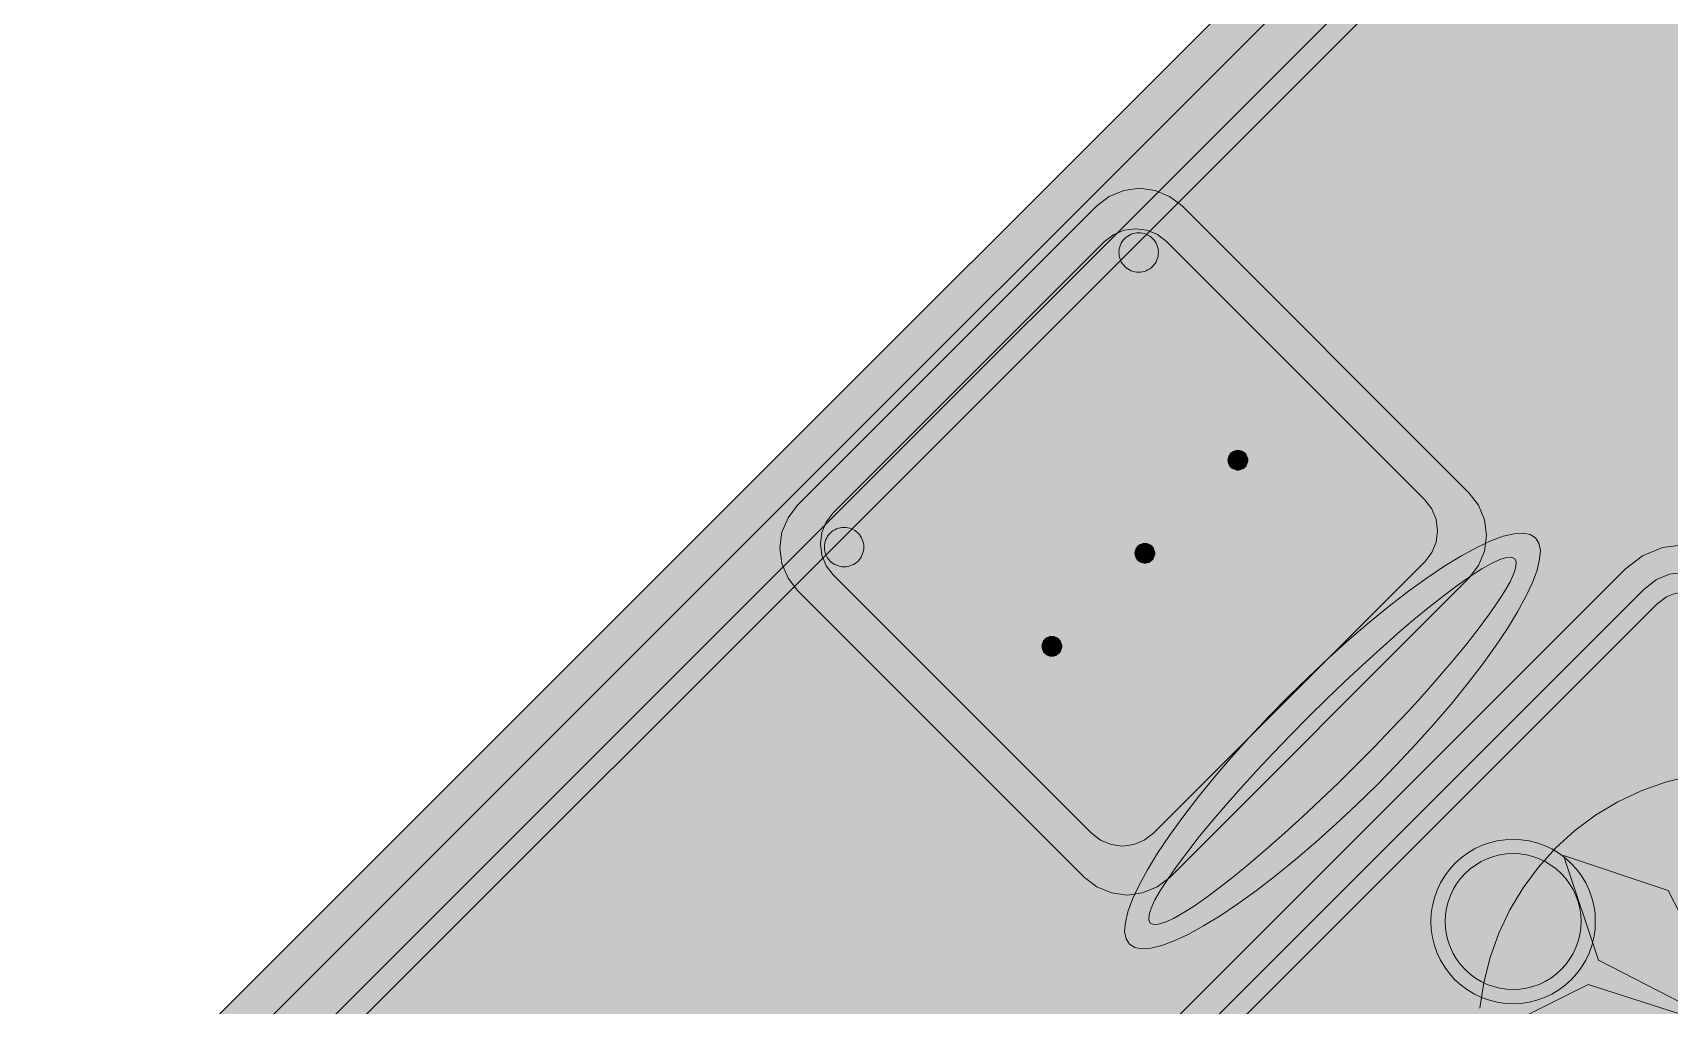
# Model space of a CAD drawing. Header units: metres. Extents: x 2172.2 to 2210.6, y 415.3 to 458.1.
# Drawn here: x 2188.337 to 2189.83, y 444.289 to 445.176 of the extents above; entities that cross this region are included whole.
import ezdxf

# ---------------------------------------------------------------- set-up
doc = ezdxf.new("R2010")
doc.units = ezdxf.units.M
for name, color, linetype, lineweight in [('NC_N1_CHAIRS', 7, 'CONTINUOUS', 13), ('NC_N1_FLOOR_DECOR', 32, 'CONTINUOUS', 13), ('NC_N1_TABLES', 7, 'CONTINUOUS', 13)]:
    doc.layers.add(name, color=color, linetype=linetype, lineweight=lineweight)

# ---------------------------------------------------------------- blocks, each defined once
blk = doc.blocks.new('NC_N1_MIXED_FLOOR_BAY_01')
at = {"true_color": 0xeff0ee}
h = blk.add_hatch(color=256, dxfattribs=at)
h.dxf.hatch_style = 1
h.paths.add_polyline_path([(0.0695, 11.8009), (0.0779, 11.7925), (0.1075, 11.7629), (0.1159, 11.7545), (0.1806, 11.6898), (0.2249, 11.6455), (0.2375, 11.6329), (0.2819, 11.5885), (0.4338, 11.4366), (0.4781, 11.3923), (0.4907, 11.3797), (0.535, 11.3354), (0.6869, 11.1834), (0.7313, 11.1391), (0.7439, 11.1265), (0.7882, 11.0822), (0.9401, 10.9303), (0.9844, 10.8859), (0.997, 10.8733), (1.0414, 10.829), (1.1933, 10.6771), (1.2376, 10.6328), (1.2502, 10.6202), (1.2945, 10.5758), (1.3874, 10.483), (1.3958, 10.4746), (1.4254, 10.445), (1.4338, 10.4366), (1.4549, 10.4155), (-0.2563, 8.7043), (-1.6628, 10.1108), (0.0484, 11.822)])
at = {"color": 0, "linetype": 'CONTINUOUS', "lineweight": -2, "true_color": 0xa5b2b8}
blk.add_lwpolyline([(-1.6628, 10.1108), (0.0484, 11.822)], dxfattribs=at)
at = {"color": 0, "linetype": 'CONTINUOUS', "lineweight": -2, "true_color": 0xa38246}
for points in [[(-1.6133, 10.1108), (0.0484, 11.7725)], [(-1.5285, 10.1108), (0.0484, 11.6877)], [(-0.3428, 10.2867), (-0.3393, 10.31), (-0.3336, 10.3328), (-0.3257, 10.355), (-0.3156, 10.3763), (-0.3035, 10.3965), (-0.2895, 10.4154), (-0.2737, 10.4329), (-0.2562, 10.4487), (-0.2373, 10.4627), (-0.2171, 10.4748), (-0.1958, 10.4849), (-0.1736, 10.4928), (-0.1508, 10.4985)]]:
    blk.add_lwpolyline(points, dxfattribs=at)
at = {"color": 0, "linetype": 'CONTINUOUS', "lineweight": -2, "true_color": 0x778fa0}
blk.add_lwpolyline([(-1.5567, 10.1108), (0.0484, 11.7159)], dxfattribs=at)
for points in [[(-0.104, 10.2632), (-0.2348, 10.3303), (-0.2666, 10.4258), (-0.1711, 10.394)], [(-0.104, 10.2632), (-0.244, 10.2182), (-0.334, 10.2632), (-0.244, 10.3082)]]:
    blk.add_lwpolyline(points, close=True, dxfattribs=at)
blk = doc.blocks.new('NC_N1_DINING_TWO_SQUARE')
at = {"true_color": 0xf6f5ef}
h = blk.add_hatch(color=256, dxfattribs=at)
h.dxf.hatch_style = 1
h.paths.add_polyline_path([(0.3, -0.375), (-0.3, -0.375), (-0.3194, -0.3724), (-0.3375, -0.365), (-0.353, -0.353), (-0.365, -0.3375), (-0.3724, -0.3194), (-0.375, -0.3), (-0.375, 0.3), (-0.3724, 0.3194), (-0.365, 0.3375), (-0.353, 0.353), (-0.3375, 0.365), (-0.3194, 0.3724), (-0.3, 0.375), (0.3, 0.375), (0.3194, 0.3724), (0.3375, 0.365), (0.353, 0.353), (0.365, 0.3375), (0.3724, 0.3194), (0.375, 0.3), (0.375, -0.3), (0.3724, -0.3194), (0.365, -0.3375), (0.353, -0.353), (0.3375, -0.365), (0.3194, -0.3724)])
at = {"color": 0, "linetype": 'CONTINUOUS', "lineweight": -2, "true_color": 0x2d3540}
blk.add_lwpolyline([(0.3, -0.375), (-0.3, -0.375), (-0.3194, -0.3724), (-0.3375, -0.365), (-0.353, -0.353), (-0.365, -0.3375), (-0.3724, -0.3194), (-0.375, -0.3), (-0.375, 0.3), (-0.3724, 0.3194), (-0.365, 0.3375), (-0.353, 0.353), (-0.3375, 0.365), (-0.3194, 0.3724), (-0.3, 0.375), (0.3, 0.375), (0.3194, 0.3724), (0.3375, 0.365), (0.353, 0.353), (0.365, 0.3375), (0.3724, 0.3194), (0.375, 0.3), (0.375, -0.3), (0.3724, -0.3194), (0.365, -0.3375), (0.353, -0.353), (0.3375, -0.365), (0.3194, -0.3724)], close=True, dxfattribs=at)
at = {"color": 0, "linetype": 'CONTINUOUS', "lineweight": -2, "true_color": 0xa38246}
for points in [[(0.2984, -0.35), (-0.2984, -0.35), (-0.3129, -0.3481), (-0.3249, -0.3431), (-0.3352, -0.3352), (-0.3431, -0.3249), (-0.3481, -0.3129), (-0.35, -0.2984), (-0.35, 0.2984), (-0.3481, 0.3129), (-0.3431, 0.3249), (-0.3352, 0.3352), (-0.3249, 0.3431), (-0.3129, 0.3481), (-0.2984, 0.35), (0.2984, 0.35), (0.3129, 0.3481), (0.3249, 0.3431), (0.3352, 0.3352), (0.3431, 0.3249), (0.3481, 0.3129), (0.35, 0.2984), (0.35, -0.2984), (0.3481, -0.3129), (0.3431, -0.3249), (0.3352, -0.3352), (0.3249, -0.3431), (0.3129, -0.3481)], [(0.2972, -0.332), (-0.2972, -0.332), (-0.3082, -0.3306), (-0.3158, -0.3274), (-0.3224, -0.3224), (-0.3274, -0.3158), (-0.3306, -0.3082), (-0.332, -0.2972), (-0.332, 0.2972), (-0.3306, 0.3082), (-0.3274, 0.3158), (-0.3224, 0.3224), (-0.3158, 0.3274), (-0.3082, 0.3306), (-0.2972, 0.332), (0.2972, 0.332), (0.3082, 0.3306), (0.3158, 0.3274), (0.3224, 0.3224), (0.3274, 0.3158), (0.3306, 0.3082), (0.332, 0.2972), (0.332, -0.2972), (0.3306, -0.3082), (0.3274, -0.3158), (0.3224, -0.3224), (0.3158, -0.3274), (0.3082, -0.3306)], [(0.062, 0.22), (0.0617, 0.2139), (0.0608, 0.2079), (0.0593, 0.202), (0.0573, 0.1963), (0.0547, 0.1908), (0.0516, 0.1856), (0.0479, 0.1807), (0.0438, 0.1762), (0.0393, 0.1721), (0.0344, 0.1684), (0.0292, 0.1653), (0.0237, 0.1627), (0.018, 0.1607), (0.0121, 0.1592), (0.0061, 0.1583), (0, 0.158), (-0.0061, 0.1583), (-0.0121, 0.1592), (-0.018, 0.1607), (-0.0237, 0.1627), (-0.0292, 0.1653), (-0.0344, 0.1684), (-0.0393, 0.1721), (-0.0438, 0.1762), (-0.0479, 0.1807), (-0.0516, 0.1856), (-0.0547, 0.1908), (-0.0573, 0.1963), (-0.0593, 0.202), (-0.0608, 0.2079), (-0.0617, 0.2139), (-0.062, 0.22), (-0.0617, 0.2261), (-0.0608, 0.2321), (-0.0593, 0.238), (-0.0573, 0.2437), (-0.0547, 0.2492), (-0.0516, 0.2544), (-0.0479, 0.2593), (-0.0438, 0.2638), (-0.0393, 0.2679), (-0.0344, 0.2716), (-0.0292, 0.2747), (-0.0237, 0.2773), (-0.018, 0.2793), (-0.0121, 0.2808), (-0.0061, 0.2817), (0, 0.282), (0.0061, 0.2817), (0.0121, 0.2808), (0.018, 0.2793), (0.0237, 0.2773), (0.0292, 0.2747), (0.0344, 0.2716), (0.0393, 0.2679), (0.0438, 0.2638), (0.0479, 0.2593), (0.0516, 0.2544), (0.0547, 0.2492), (0.0573, 0.2437), (0.0593, 0.238), (0.0608, 0.2321), (0.0617, 0.2261)], [(0.085, 0), (0.0846, 0.0054), (0.0834, 0.0107), (0.0813, 0.016), (0.0785, 0.021), (0.075, 0.0259), (0.0707, 0.0306), (0.0657, 0.0349), (0.0601, 0.0389), (0.0539, 0.0425), (0.0472, 0.0457), (0.0401, 0.0485), (0.0325, 0.0508), (0.0247, 0.0526), (0.0166, 0.0539), (0.0083, 0.0547), (0, 0.055), (-0.0083, 0.0547), (-0.0166, 0.0539), (-0.0247, 0.0526), (-0.0325, 0.0508), (-0.0401, 0.0485), (-0.0472, 0.0457), (-0.0539, 0.0425), (-0.0601, 0.0389), (-0.0657, 0.0349), (-0.0707, 0.0306), (-0.075, 0.0259), (-0.0785, 0.021), (-0.0813, 0.016), (-0.0834, 0.0107), (-0.0846, 0.0054), (-0.085, 0), (-0.0846, -0.0054), (-0.0834, -0.0107), (-0.0813, -0.016), (-0.0785, -0.021), (-0.075, -0.0259), (-0.0707, -0.0306), (-0.0657, -0.0349), (-0.0601, -0.0389), (-0.0539, -0.0425), (-0.0472, -0.0457), (-0.0401, -0.0485), (-0.0325, -0.0508), (-0.0247, -0.0526), (-0.0166, -0.0539), (-0.0083, -0.0547), (0, -0.055), (0.0083, -0.0547), (0.0166, -0.0539), (0.0247, -0.0526), (0.0325, -0.0508), (0.0401, -0.0485), (0.0472, -0.0457), (0.0539, -0.0425), (0.0601, -0.0389), (0.0657, -0.0349), (0.0707, -0.0306), (0.075, -0.0259), (0.0785, -0.021), (0.0813, -0.016), (0.0834, -0.0107), (0.0846, -0.0054)], [(0.062, -0.22), (0.0617, -0.2261), (0.0608, -0.2321), (0.0593, -0.238), (0.0573, -0.2437), (0.0547, -0.2492), (0.0516, -0.2544), (0.0479, -0.2593), (0.0438, -0.2638), (0.0393, -0.2679), (0.0344, -0.2716), (0.0292, -0.2747), (0.0237, -0.2773), (0.018, -0.2793), (0.0121, -0.2808), (0.0061, -0.2817), (0, -0.282), (-0.0061, -0.2817), (-0.0121, -0.2808), (-0.018, -0.2793), (-0.0237, -0.2773), (-0.0292, -0.2747), (-0.0344, -0.2716), (-0.0393, -0.2679), (-0.0438, -0.2638), (-0.0479, -0.2593), (-0.0516, -0.2544), (-0.0547, -0.2492), (-0.0573, -0.2437), (-0.0593, -0.238), (-0.0608, -0.2321), (-0.0617, -0.2261), (-0.062, -0.22), (-0.0617, -0.2139), (-0.0608, -0.2079), (-0.0593, -0.202), (-0.0573, -0.1963), (-0.0547, -0.1908), (-0.0516, -0.1856), (-0.0479, -0.1807), (-0.0438, -0.1762), (-0.0393, -0.1721), (-0.0344, -0.1684), (-0.0292, -0.1653), (-0.0237, -0.1627), (-0.018, -0.1607), (-0.0121, -0.1592), (-0.0061, -0.1583), (0, -0.158), (0.0061, -0.1583), (0.0121, -0.1592), (0.018, -0.1607), (0.0237, -0.1627), (0.0292, -0.1653), (0.0344, -0.1684), (0.0393, -0.1721), (0.0438, -0.1762), (0.0479, -0.1807), (0.0516, -0.1856), (0.0547, -0.1908), (0.0573, -0.1963), (0.0593, -0.202), (0.0608, -0.2079), (0.0617, -0.2139)]]:
    blk.add_lwpolyline(points, close=True, dxfattribs=at)
at = {"color": 0, "linetype": 'CONTINUOUS', "lineweight": -2, "true_color": 0x89939a}
for points in [[(0.075, 0.22), (0.0746, 0.2126), (0.0736, 0.2054), (0.0718, 0.1982), (0.0693, 0.1913), (0.0661, 0.1846), (0.0624, 0.1783), (0.058, 0.1724), (0.053, 0.167), (0.0476, 0.162), (0.0417, 0.1576), (0.0354, 0.1539), (0.0287, 0.1507), (0.0218, 0.1482), (0.0146, 0.1464), (0.0074, 0.1454), (0, 0.145), (-0.0074, 0.1454), (-0.0146, 0.1464), (-0.0218, 0.1482), (-0.0287, 0.1507), (-0.0354, 0.1539), (-0.0417, 0.1576), (-0.0476, 0.162), (-0.053, 0.167), (-0.058, 0.1724), (-0.0624, 0.1783), (-0.0661, 0.1846), (-0.0693, 0.1913), (-0.0718, 0.1982), (-0.0736, 0.2054), (-0.0746, 0.2126), (-0.075, 0.22), (-0.0746, 0.2274), (-0.0736, 0.2346), (-0.0718, 0.2418), (-0.0693, 0.2487), (-0.0661, 0.2554), (-0.0624, 0.2617), (-0.058, 0.2676), (-0.053, 0.273), (-0.0476, 0.278), (-0.0417, 0.2824), (-0.0354, 0.2861), (-0.0287, 0.2893), (-0.0218, 0.2918), (-0.0146, 0.2936), (-0.0074, 0.2946), (0, 0.295), (0.0074, 0.2946), (0.0146, 0.2936), (0.0218, 0.2918), (0.0287, 0.2893), (0.0354, 0.2861), (0.0417, 0.2824), (0.0476, 0.278), (0.053, 0.273), (0.058, 0.2676), (0.0624, 0.2617), (0.0661, 0.2554), (0.0693, 0.2487), (0.0718, 0.2418), (0.0736, 0.2346), (0.0746, 0.2274)], [(0.075, -0.22), (0.0746, -0.2274), (0.0736, -0.2346), (0.0718, -0.2418), (0.0693, -0.2487), (0.0661, -0.2554), (0.0624, -0.2617), (0.058, -0.2676), (0.053, -0.273), (0.0476, -0.278), (0.0417, -0.2824), (0.0354, -0.2861), (0.0287, -0.2893), (0.0218, -0.2918), (0.0146, -0.2936), (0.0074, -0.2946), (0, -0.295), (-0.0074, -0.2946), (-0.0146, -0.2936), (-0.0218, -0.2918), (-0.0287, -0.2893), (-0.0354, -0.2861), (-0.0417, -0.2824), (-0.0476, -0.278), (-0.053, -0.273), (-0.058, -0.2676), (-0.0624, -0.2617), (-0.0661, -0.2554), (-0.0693, -0.2487), (-0.0718, -0.2418), (-0.0736, -0.2346), (-0.0746, -0.2274), (-0.075, -0.22), (-0.0746, -0.2126), (-0.0736, -0.2054), (-0.0718, -0.1982), (-0.0693, -0.1913), (-0.0661, -0.1846), (-0.0624, -0.1783), (-0.058, -0.1724), (-0.053, -0.167), (-0.0476, -0.162), (-0.0417, -0.1576), (-0.0354, -0.1539), (-0.0287, -0.1507), (-0.0218, -0.1482), (-0.0146, -0.1464), (-0.0074, -0.1454), (0, -0.145), (0.0074, -0.1454), (0.0146, -0.1464), (0.0218, -0.1482), (0.0287, -0.1507), (0.0354, -0.1539), (0.0417, -0.1576), (0.0476, -0.162), (0.053, -0.167), (0.058, -0.1724), (0.0624, -0.1783), (0.0661, -0.1846), (0.0693, -0.1913), (0.0718, -0.1982), (0.0736, -0.2054), (0.0746, -0.2126)]]:
    blk.add_lwpolyline(points, close=True, dxfattribs=at)
blk = doc.blocks.new('NC_N1_CHAIR_OLIVE')
at = {"true_color": 0xf6f5ef}
h = blk.add_hatch(color=256, dxfattribs=at)
h.dxf.hatch_style = 1
h.paths.add_polyline_path([(0.262, 0.222), (0.2607, 0.2276), (0.257, 0.2331), (0.2507, 0.2385), (0.2421, 0.2438), (0.2311, 0.2489), (0.2178, 0.2537), (0.2025, 0.2582), (0.1853, 0.2623), (0.1662, 0.2661), (0.1456, 0.2694), (0.1235, 0.2723), (0.1003, 0.2747), (0.0761, 0.2765), (0.0511, 0.2779), (0.0257, 0.2787), (0, 0.279), (-0.0257, 0.2787), (-0.0511, 0.2779), (-0.0761, 0.2765), (-0.1003, 0.2747), (-0.1235, 0.2723), (-0.1456, 0.2694), (-0.1662, 0.2661), (-0.1853, 0.2623), (-0.2025, 0.2582), (-0.2178, 0.2537), (-0.2311, 0.2489), (-0.2421, 0.2438), (-0.2507, 0.2385), (-0.257, 0.2331), (-0.2607, 0.2276), (-0.262, 0.222), (-0.2607, 0.2164), (-0.257, 0.2109), (-0.2507, 0.2055), (-0.2421, 0.2002), (-0.2311, 0.1951), (-0.2178, 0.1903), (-0.2025, 0.1858), (-0.1853, 0.1817), (-0.1662, 0.1779), (-0.1456, 0.1746), (-0.1235, 0.1717), (-0.1003, 0.1693), (-0.0761, 0.1675), (-0.0511, 0.1661), (-0.0257, 0.1653), (0, 0.165), (0.0257, 0.1653), (0.0511, 0.1661), (0.0761, 0.1675), (0.1003, 0.1693), (0.1235, 0.1717), (0.1456, 0.1746), (0.1662, 0.1779), (0.1853, 0.1817), (0.2025, 0.1858), (0.2178, 0.1903), (0.2311, 0.1951), (0.2421, 0.2002), (0.2507, 0.2055), (0.257, 0.2109), (0.2607, 0.2164)])
at = {"true_color": 0x778fa0}
h = blk.add_hatch(color=256, dxfattribs=at)
h.dxf.hatch_style = 1
h.paths.add_polyline_path([(0.193, -0.275), (-0.193, -0.275), (-0.2072, -0.2731), (-0.2205, -0.2676), (-0.2319, -0.2589), (-0.2406, -0.2475), (-0.2461, -0.2342), (-0.248, -0.22), (-0.248, 0.15), (-0.2461, 0.1642), (-0.2406, 0.1775), (-0.2319, 0.1889), (-0.2205, 0.1976), (-0.2072, 0.2031), (-0.193, 0.205), (0.193, 0.205), (0.2072, 0.2031), (0.2205, 0.1976), (0.2319, 0.1889), (0.2406, 0.1775), (0.2461, 0.1642), (0.248, 0.15), (0.248, -0.22), (0.2461, -0.2342), (0.2406, -0.2475), (0.2319, -0.2589), (0.2205, -0.2676), (0.2072, -0.2731)])
at = {"true_color": 0xa38246}
h = blk.add_hatch(color=256, dxfattribs=at)
h.dxf.hatch_style = 1
h.paths.add_polyline_path([(-0.111, -0.02), (-0.111, -0.0209), (-0.1112, -0.0218), (-0.1114, -0.0226), (-0.1117, -0.0234), (-0.1121, -0.0242), (-0.1125, -0.025), (-0.113, -0.0257), (-0.1136, -0.0264), (-0.1143, -0.027), (-0.115, -0.0275), (-0.1158, -0.0279), (-0.1166, -0.0283), (-0.1174, -0.0286), (-0.1182, -0.0288), (-0.1191, -0.029), (-0.12, -0.029), (-0.1209, -0.029), (-0.1218, -0.0288), (-0.1226, -0.0286), (-0.1234, -0.0283), (-0.1242, -0.0279), (-0.125, -0.0275), (-0.1257, -0.027), (-0.1264, -0.0264), (-0.127, -0.0257), (-0.1275, -0.025), (-0.1279, -0.0242), (-0.1283, -0.0234), (-0.1286, -0.0226), (-0.1288, -0.0218), (-0.129, -0.0209), (-0.129, -0.02), (-0.129, -0.0191), (-0.1288, -0.0182), (-0.1286, -0.0174), (-0.1283, -0.0166), (-0.1279, -0.0158), (-0.1275, -0.015), (-0.127, -0.0143), (-0.1264, -0.0136), (-0.1257, -0.013), (-0.125, -0.0125), (-0.1242, -0.0121), (-0.1234, -0.0117), (-0.1226, -0.0114), (-0.1218, -0.0112), (-0.1209, -0.011), (-0.12, -0.011), (-0.1191, -0.011), (-0.1182, -0.0112), (-0.1174, -0.0114), (-0.1166, -0.0117), (-0.1158, -0.0121), (-0.115, -0.0125), (-0.1143, -0.013), (-0.1136, -0.0136), (-0.113, -0.0143), (-0.1125, -0.015), (-0.1121, -0.0158), (-0.1117, -0.0166), (-0.1114, -0.0174), (-0.1112, -0.0182), (-0.111, -0.0191)])
h = blk.add_hatch(color=256, dxfattribs=at)
h.dxf.hatch_style = 1
h.paths.add_polyline_path([(0.009, -0.02), (0.009, -0.0209), (0.0088, -0.0218), (0.0086, -0.0226), (0.0083, -0.0234), (0.0079, -0.0242), (0.0075, -0.025), (0.007, -0.0257), (0.0064, -0.0264), (0.0057, -0.027), (0.005, -0.0275), (0.0042, -0.0279), (0.0034, -0.0283), (0.0026, -0.0286), (0.0018, -0.0288), (0.0009, -0.029), (0, -0.029), (-0.0009, -0.029), (-0.0018, -0.0288), (-0.0026, -0.0286), (-0.0034, -0.0283), (-0.0042, -0.0279), (-0.005, -0.0275), (-0.0057, -0.027), (-0.0064, -0.0264), (-0.007, -0.0257), (-0.0075, -0.025), (-0.0079, -0.0242), (-0.0083, -0.0234), (-0.0086, -0.0226), (-0.0088, -0.0218), (-0.009, -0.0209), (-0.009, -0.02), (-0.009, -0.0191), (-0.0088, -0.0182), (-0.0086, -0.0174), (-0.0083, -0.0166), (-0.0079, -0.0158), (-0.0075, -0.015), (-0.007, -0.0143), (-0.0064, -0.0136), (-0.0057, -0.013), (-0.005, -0.0125), (-0.0042, -0.0121), (-0.0034, -0.0117), (-0.0026, -0.0114), (-0.0018, -0.0112), (-0.0009, -0.011), (0, -0.011), (0.0009, -0.011), (0.0018, -0.0112), (0.0026, -0.0114), (0.0034, -0.0117), (0.0042, -0.0121), (0.005, -0.0125), (0.0057, -0.013), (0.0064, -0.0136), (0.007, -0.0143), (0.0075, -0.015), (0.0079, -0.0158), (0.0083, -0.0166), (0.0086, -0.0174), (0.0088, -0.0182), (0.009, -0.0191)])
h = blk.add_hatch(color=256, dxfattribs=at)
h.dxf.hatch_style = 1
h.paths.add_polyline_path([(0.129, -0.02), (0.129, -0.0209), (0.1288, -0.0218), (0.1286, -0.0226), (0.1283, -0.0234), (0.1279, -0.0242), (0.1275, -0.025), (0.127, -0.0257), (0.1264, -0.0264), (0.1257, -0.027), (0.125, -0.0275), (0.1242, -0.0279), (0.1234, -0.0283), (0.1226, -0.0286), (0.1218, -0.0288), (0.1209, -0.029), (0.12, -0.029), (0.1191, -0.029), (0.1182, -0.0288), (0.1174, -0.0286), (0.1166, -0.0283), (0.1158, -0.0279), (0.115, -0.0275), (0.1143, -0.027), (0.1136, -0.0264), (0.113, -0.0257), (0.1125, -0.025), (0.1121, -0.0242), (0.1117, -0.0234), (0.1114, -0.0226), (0.1112, -0.0218), (0.111, -0.0209), (0.111, -0.02), (0.111, -0.0191), (0.1112, -0.0182), (0.1114, -0.0174), (0.1117, -0.0166), (0.1121, -0.0158), (0.1125, -0.015), (0.113, -0.0143), (0.1136, -0.0136), (0.1143, -0.013), (0.115, -0.0125), (0.1158, -0.0121), (0.1166, -0.0117), (0.1174, -0.0114), (0.1182, -0.0112), (0.1191, -0.011), (0.12, -0.011), (0.1209, -0.011), (0.1218, -0.0112), (0.1226, -0.0114), (0.1234, -0.0117), (0.1242, -0.0121), (0.125, -0.0125), (0.1257, -0.013), (0.1264, -0.0136), (0.127, -0.0143), (0.1275, -0.015), (0.1279, -0.0158), (0.1283, -0.0166), (0.1286, -0.0174), (0.1288, -0.0182), (0.129, -0.0191)])
h = blk.add_hatch(color=256, dxfattribs=at)
h.dxf.hatch_style = 1
h.paths.add_polyline_path([(-0.172, -0.218), (-0.1721, -0.2198), (-0.1723, -0.2215), (-0.1728, -0.2232), (-0.1734, -0.2249), (-0.1741, -0.2265), (-0.175, -0.228), (-0.1761, -0.2294), (-0.1773, -0.2307), (-0.1786, -0.2319), (-0.18, -0.233), (-0.1815, -0.2339), (-0.1831, -0.2346), (-0.1848, -0.2352), (-0.1865, -0.2357), (-0.1882, -0.2359), (-0.19, -0.236), (-0.1918, -0.2359), (-0.1935, -0.2357), (-0.1952, -0.2352), (-0.1969, -0.2346), (-0.1985, -0.2339), (-0.2, -0.233), (-0.2014, -0.2319), (-0.2027, -0.2307), (-0.2039, -0.2294), (-0.205, -0.228), (-0.2059, -0.2265), (-0.2066, -0.2249), (-0.2072, -0.2232), (-0.2077, -0.2215), (-0.2079, -0.2198), (-0.208, -0.218), (-0.2079, -0.2162), (-0.2077, -0.2145), (-0.2072, -0.2128), (-0.2066, -0.2111), (-0.2059, -0.2095), (-0.205, -0.208), (-0.2039, -0.2066), (-0.2027, -0.2053), (-0.2014, -0.2041), (-0.2, -0.203), (-0.1985, -0.2021), (-0.1969, -0.2014), (-0.1952, -0.2008), (-0.1935, -0.2003), (-0.1918, -0.2001), (-0.19, -0.2), (-0.1882, -0.2001), (-0.1865, -0.2003), (-0.1848, -0.2008), (-0.1831, -0.2014), (-0.1815, -0.2021), (-0.18, -0.203), (-0.1786, -0.2041), (-0.1773, -0.2053), (-0.1761, -0.2066), (-0.175, -0.208), (-0.1741, -0.2095), (-0.1734, -0.2111), (-0.1728, -0.2128), (-0.1723, -0.2145), (-0.1721, -0.2162)])
h = blk.add_hatch(color=256, dxfattribs=at)
h.dxf.hatch_style = 1
h.paths.add_polyline_path([(0.208, -0.218), (0.2079, -0.2198), (0.2077, -0.2215), (0.2072, -0.2232), (0.2066, -0.2249), (0.2059, -0.2265), (0.205, -0.228), (0.2039, -0.2294), (0.2027, -0.2307), (0.2014, -0.2319), (0.2, -0.233), (0.1985, -0.2339), (0.1969, -0.2346), (0.1952, -0.2352), (0.1935, -0.2357), (0.1918, -0.2359), (0.19, -0.236), (0.1882, -0.2359), (0.1865, -0.2357), (0.1848, -0.2352), (0.1831, -0.2346), (0.1815, -0.2339), (0.18, -0.233), (0.1786, -0.2319), (0.1773, -0.2307), (0.1761, -0.2294), (0.175, -0.228), (0.1741, -0.2265), (0.1734, -0.2249), (0.1728, -0.2232), (0.1723, -0.2215), (0.1721, -0.2198), (0.172, -0.218), (0.1721, -0.2162), (0.1723, -0.2145), (0.1728, -0.2128), (0.1734, -0.2111), (0.1741, -0.2095), (0.175, -0.208), (0.1761, -0.2066), (0.1773, -0.2053), (0.1786, -0.2041), (0.18, -0.203), (0.1815, -0.2021), (0.1831, -0.2014), (0.1848, -0.2008), (0.1865, -0.2003), (0.1882, -0.2001), (0.19, -0.2), (0.1918, -0.2001), (0.1935, -0.2003), (0.1952, -0.2008), (0.1969, -0.2014), (0.1985, -0.2021), (0.2, -0.203), (0.2014, -0.2041), (0.2027, -0.2053), (0.2039, -0.2066), (0.205, -0.208), (0.2059, -0.2095), (0.2066, -0.2111), (0.2072, -0.2128), (0.2077, -0.2145), (0.2079, -0.2162)])
at = {"color": 0, "linetype": 'CONTINUOUS', "lineweight": -2, "true_color": 0x2d3540}
for points in [[(0.262, 0.222), (0.2607, 0.2276), (0.257, 0.2331), (0.2507, 0.2385), (0.2421, 0.2438), (0.2311, 0.2489), (0.2178, 0.2537), (0.2025, 0.2582), (0.1853, 0.2623), (0.1662, 0.2661), (0.1456, 0.2694), (0.1235, 0.2723), (0.1003, 0.2747), (0.0761, 0.2765), (0.0511, 0.2779), (0.0257, 0.2787), (0, 0.279), (-0.0257, 0.2787), (-0.0511, 0.2779), (-0.0761, 0.2765), (-0.1003, 0.2747), (-0.1235, 0.2723), (-0.1456, 0.2694), (-0.1662, 0.2661), (-0.1853, 0.2623), (-0.2025, 0.2582), (-0.2178, 0.2537), (-0.2311, 0.2489), (-0.2421, 0.2438), (-0.2507, 0.2385), (-0.257, 0.2331), (-0.2607, 0.2276), (-0.262, 0.222), (-0.2607, 0.2164), (-0.257, 0.2109), (-0.2507, 0.2055), (-0.2421, 0.2002), (-0.2311, 0.1951), (-0.2178, 0.1903), (-0.2025, 0.1858), (-0.1853, 0.1817), (-0.1662, 0.1779), (-0.1456, 0.1746), (-0.1235, 0.1717), (-0.1003, 0.1693), (-0.0761, 0.1675), (-0.0511, 0.1661), (-0.0257, 0.1653), (0, 0.165), (0.0257, 0.1653), (0.0511, 0.1661), (0.0761, 0.1675), (0.1003, 0.1693), (0.1235, 0.1717), (0.1456, 0.1746), (0.1662, 0.1779), (0.1853, 0.1817), (0.2025, 0.1858), (0.2178, 0.1903), (0.2311, 0.1951), (0.2421, 0.2002), (0.2507, 0.2055), (0.257, 0.2109), (0.2607, 0.2164)], [(0.193, -0.275), (-0.193, -0.275), (-0.2072, -0.2731), (-0.2205, -0.2676), (-0.2319, -0.2589), (-0.2406, -0.2475), (-0.2461, -0.2342), (-0.248, -0.22), (-0.248, 0.15), (-0.2461, 0.1642), (-0.2406, 0.1775), (-0.2319, 0.1889), (-0.2205, 0.1976), (-0.2072, 0.2031), (-0.193, 0.205), (0.193, 0.205), (0.2072, 0.2031), (0.2205, 0.1976), (0.2319, 0.1889), (0.2406, 0.1775), (0.2461, 0.1642), (0.248, 0.15), (0.248, -0.22), (0.2461, -0.2342), (0.2406, -0.2475), (0.2319, -0.2589), (0.2205, -0.2676), (0.2072, -0.2731)]]:
    blk.add_lwpolyline(points, close=True, dxfattribs=at)
at = {"color": 0, "linetype": 'CONTINUOUS', "lineweight": -2, "true_color": 0xa38246}
for points in [[(0.235, 0.222), (0.2339, 0.225), (0.2305, 0.228), (0.2249, 0.231), (0.2171, 0.2339), (0.2073, 0.2366), (0.1954, 0.2392), (0.1817, 0.2417), (0.1662, 0.2439), (0.1491, 0.246), (0.1306, 0.2478), (0.1108, 0.2493), (0.0899, 0.2506), (0.0682, 0.2517), (0.0458, 0.2524), (0.023, 0.2529), (0, 0.253), (-0.023, 0.2529), (-0.0458, 0.2524), (-0.0682, 0.2517), (-0.0899, 0.2506), (-0.1108, 0.2493), (-0.1306, 0.2478), (-0.1491, 0.246), (-0.1662, 0.2439), (-0.1817, 0.2417), (-0.1954, 0.2392), (-0.2073, 0.2366), (-0.2171, 0.2339), (-0.2249, 0.231), (-0.2305, 0.228), (-0.2339, 0.225), (-0.235, 0.222), (-0.2339, 0.219), (-0.2305, 0.216), (-0.2249, 0.213), (-0.2171, 0.2101), (-0.2073, 0.2074), (-0.1954, 0.2048), (-0.1817, 0.2023), (-0.1662, 0.2001), (-0.1491, 0.198), (-0.1306, 0.1962), (-0.1108, 0.1947), (-0.0899, 0.1934), (-0.0682, 0.1923), (-0.0458, 0.1916), (-0.023, 0.1911), (0, 0.191), (0.023, 0.1911), (0.0458, 0.1916), (0.0682, 0.1923), (0.0899, 0.1934), (0.1108, 0.1947), (0.1306, 0.1962), (0.1491, 0.198), (0.1662, 0.2001), (0.1817, 0.2023), (0.1954, 0.2048), (0.2073, 0.2074), (0.2171, 0.2101), (0.2249, 0.213), (0.2305, 0.216), (0.2339, 0.219)], [(0.175, -0.247), (-0.175, -0.247), (-0.1854, -0.2456), (-0.195, -0.2416), (-0.2033, -0.2353), (-0.2096, -0.227), (-0.2136, -0.2174), (-0.215, -0.207), (-0.215, 0.126), (-0.2136, 0.1364), (-0.2096, 0.146), (-0.2033, 0.1543), (-0.195, 0.1606), (-0.1854, 0.1646), (-0.175, 0.166), (0.175, 0.166), (0.1854, 0.1646), (0.195, 0.1606), (0.2033, 0.1543), (0.2096, 0.146), (0.2136, 0.1364), (0.215, 0.126), (0.215, -0.207), (0.2136, -0.2174), (0.2096, -0.227), (0.2033, -0.2353), (0.195, -0.2416), (0.1854, -0.2456)]]:
    blk.add_lwpolyline(points, close=True, dxfattribs=at)
at = {"color": 0, "linetype": 'CONTINUOUS', "lineweight": -2}
for points in [[(-0.111, -0.02), (-0.111, -0.0209), (-0.1112, -0.0218), (-0.1114, -0.0226), (-0.1117, -0.0234), (-0.1121, -0.0242), (-0.1125, -0.025), (-0.113, -0.0257), (-0.1136, -0.0264), (-0.1143, -0.027), (-0.115, -0.0275), (-0.1158, -0.0279), (-0.1166, -0.0283), (-0.1174, -0.0286), (-0.1182, -0.0288), (-0.1191, -0.029), (-0.12, -0.029), (-0.1209, -0.029), (-0.1218, -0.0288), (-0.1226, -0.0286), (-0.1234, -0.0283), (-0.1242, -0.0279), (-0.125, -0.0275), (-0.1257, -0.027), (-0.1264, -0.0264), (-0.127, -0.0257), (-0.1275, -0.025), (-0.1279, -0.0242), (-0.1283, -0.0234), (-0.1286, -0.0226), (-0.1288, -0.0218), (-0.129, -0.0209), (-0.129, -0.02), (-0.129, -0.0191), (-0.1288, -0.0182), (-0.1286, -0.0174), (-0.1283, -0.0166), (-0.1279, -0.0158), (-0.1275, -0.015), (-0.127, -0.0143), (-0.1264, -0.0136), (-0.1257, -0.013), (-0.125, -0.0125), (-0.1242, -0.0121), (-0.1234, -0.0117), (-0.1226, -0.0114), (-0.1218, -0.0112), (-0.1209, -0.011), (-0.12, -0.011), (-0.1191, -0.011), (-0.1182, -0.0112), (-0.1174, -0.0114), (-0.1166, -0.0117), (-0.1158, -0.0121), (-0.115, -0.0125), (-0.1143, -0.013), (-0.1136, -0.0136), (-0.113, -0.0143), (-0.1125, -0.015), (-0.1121, -0.0158), (-0.1117, -0.0166), (-0.1114, -0.0174), (-0.1112, -0.0182), (-0.111, -0.0191)], [(0.009, -0.02), (0.009, -0.0209), (0.0088, -0.0218), (0.0086, -0.0226), (0.0083, -0.0234), (0.0079, -0.0242), (0.0075, -0.025), (0.007, -0.0257), (0.0064, -0.0264), (0.0057, -0.027), (0.005, -0.0275), (0.0042, -0.0279), (0.0034, -0.0283), (0.0026, -0.0286), (0.0018, -0.0288), (0.0009, -0.029), (0, -0.029), (-0.0009, -0.029), (-0.0018, -0.0288), (-0.0026, -0.0286), (-0.0034, -0.0283), (-0.0042, -0.0279), (-0.005, -0.0275), (-0.0057, -0.027), (-0.0064, -0.0264), (-0.007, -0.0257), (-0.0075, -0.025), (-0.0079, -0.0242), (-0.0083, -0.0234), (-0.0086, -0.0226), (-0.0088, -0.0218), (-0.009, -0.0209), (-0.009, -0.02), (-0.009, -0.0191), (-0.0088, -0.0182), (-0.0086, -0.0174), (-0.0083, -0.0166), (-0.0079, -0.0158), (-0.0075, -0.015), (-0.007, -0.0143), (-0.0064, -0.0136), (-0.0057, -0.013), (-0.005, -0.0125), (-0.0042, -0.0121), (-0.0034, -0.0117), (-0.0026, -0.0114), (-0.0018, -0.0112), (-0.0009, -0.011), (0, -0.011), (0.0009, -0.011), (0.0018, -0.0112), (0.0026, -0.0114), (0.0034, -0.0117), (0.0042, -0.0121), (0.005, -0.0125), (0.0057, -0.013), (0.0064, -0.0136), (0.007, -0.0143), (0.0075, -0.015), (0.0079, -0.0158), (0.0083, -0.0166), (0.0086, -0.0174), (0.0088, -0.0182), (0.009, -0.0191)], [(0.129, -0.02), (0.129, -0.0209), (0.1288, -0.0218), (0.1286, -0.0226), (0.1283, -0.0234), (0.1279, -0.0242), (0.1275, -0.025), (0.127, -0.0257), (0.1264, -0.0264), (0.1257, -0.027), (0.125, -0.0275), (0.1242, -0.0279), (0.1234, -0.0283), (0.1226, -0.0286), (0.1218, -0.0288), (0.1209, -0.029), (0.12, -0.029), (0.1191, -0.029), (0.1182, -0.0288), (0.1174, -0.0286), (0.1166, -0.0283), (0.1158, -0.0279), (0.115, -0.0275), (0.1143, -0.027), (0.1136, -0.0264), (0.113, -0.0257), (0.1125, -0.025), (0.1121, -0.0242), (0.1117, -0.0234), (0.1114, -0.0226), (0.1112, -0.0218), (0.111, -0.0209), (0.111, -0.02), (0.111, -0.0191), (0.1112, -0.0182), (0.1114, -0.0174), (0.1117, -0.0166), (0.1121, -0.0158), (0.1125, -0.015), (0.113, -0.0143), (0.1136, -0.0136), (0.1143, -0.013), (0.115, -0.0125), (0.1158, -0.0121), (0.1166, -0.0117), (0.1174, -0.0114), (0.1182, -0.0112), (0.1191, -0.011), (0.12, -0.011), (0.1209, -0.011), (0.1218, -0.0112), (0.1226, -0.0114), (0.1234, -0.0117), (0.1242, -0.0121), (0.125, -0.0125), (0.1257, -0.013), (0.1264, -0.0136), (0.127, -0.0143), (0.1275, -0.015), (0.1279, -0.0158), (0.1283, -0.0166), (0.1286, -0.0174), (0.1288, -0.0182), (0.129, -0.0191)], [(-0.172, -0.218), (-0.1721, -0.2198), (-0.1723, -0.2215), (-0.1728, -0.2232), (-0.1734, -0.2249), (-0.1741, -0.2265), (-0.175, -0.228), (-0.1761, -0.2294), (-0.1773, -0.2307), (-0.1786, -0.2319), (-0.18, -0.233), (-0.1815, -0.2339), (-0.1831, -0.2346), (-0.1848, -0.2352), (-0.1865, -0.2357), (-0.1882, -0.2359), (-0.19, -0.236), (-0.1918, -0.2359), (-0.1935, -0.2357), (-0.1952, -0.2352), (-0.1969, -0.2346), (-0.1985, -0.2339), (-0.2, -0.233), (-0.2014, -0.2319), (-0.2027, -0.2307), (-0.2039, -0.2294), (-0.205, -0.228), (-0.2059, -0.2265), (-0.2066, -0.2249), (-0.2072, -0.2232), (-0.2077, -0.2215), (-0.2079, -0.2198), (-0.208, -0.218), (-0.2079, -0.2162), (-0.2077, -0.2145), (-0.2072, -0.2128), (-0.2066, -0.2111), (-0.2059, -0.2095), (-0.205, -0.208), (-0.2039, -0.2066), (-0.2027, -0.2053), (-0.2014, -0.2041), (-0.2, -0.203), (-0.1985, -0.2021), (-0.1969, -0.2014), (-0.1952, -0.2008), (-0.1935, -0.2003), (-0.1918, -0.2001), (-0.19, -0.2), (-0.1882, -0.2001), (-0.1865, -0.2003), (-0.1848, -0.2008), (-0.1831, -0.2014), (-0.1815, -0.2021), (-0.18, -0.203), (-0.1786, -0.2041), (-0.1773, -0.2053), (-0.1761, -0.2066), (-0.175, -0.208), (-0.1741, -0.2095), (-0.1734, -0.2111), (-0.1728, -0.2128), (-0.1723, -0.2145), (-0.1721, -0.2162)], [(0.208, -0.218), (0.2079, -0.2198), (0.2077, -0.2215), (0.2072, -0.2232), (0.2066, -0.2249), (0.2059, -0.2265), (0.205, -0.228), (0.2039, -0.2294), (0.2027, -0.2307), (0.2014, -0.2319), (0.2, -0.233), (0.1985, -0.2339), (0.1969, -0.2346), (0.1952, -0.2352), (0.1935, -0.2357), (0.1918, -0.2359), (0.19, -0.236), (0.1882, -0.2359), (0.1865, -0.2357), (0.1848, -0.2352), (0.1831, -0.2346), (0.1815, -0.2339), (0.18, -0.233), (0.1786, -0.2319), (0.1773, -0.2307), (0.1761, -0.2294), (0.175, -0.228), (0.1741, -0.2265), (0.1734, -0.2249), (0.1728, -0.2232), (0.1723, -0.2215), (0.1721, -0.2198), (0.172, -0.218), (0.1721, -0.2162), (0.1723, -0.2145), (0.1728, -0.2128), (0.1734, -0.2111), (0.1741, -0.2095), (0.175, -0.208), (0.1761, -0.2066), (0.1773, -0.2053), (0.1786, -0.2041), (0.18, -0.203), (0.1815, -0.2021), (0.1831, -0.2014), (0.1848, -0.2008), (0.1865, -0.2003), (0.1882, -0.2001), (0.19, -0.2), (0.1918, -0.2001), (0.1935, -0.2003), (0.1952, -0.2008), (0.1969, -0.2014), (0.1985, -0.2021), (0.2, -0.203), (0.2014, -0.2041), (0.2027, -0.2053), (0.2039, -0.2066), (0.205, -0.208), (0.2059, -0.2095), (0.2066, -0.2111), (0.2072, -0.2128), (0.2077, -0.2145), (0.2079, -0.2162)]]:
    blk.add_lwpolyline(points, close=True, dxfattribs=at)

msp = doc.modelspace()

# ---------------------------------------------------------------- block references
at = {"layer": 'NC_N1_CHAIRS', "linetype": 'CONTINUOUS', "yscale": -1, "rotation": 45}
msp.add_blockref('NC_N1_CHAIR_OLIVE', (2189.3657, 444.6874), dxfattribs=at)
at = {"layer": 'NC_N1_FLOOR_DECOR', "linetype": 'CONTINUOUS'}
msp.add_blockref('NC_N1_MIXED_FLOOR_BAY_01', (2190, 434), dxfattribs=at)
at = {"layer": 'NC_N1_TABLES', "linetype": 'CONTINUOUS', "yscale": -1, "rotation": 45}
msp.add_blockref('NC_N1_DINING_TWO_SQUARE', (2189.843, 444.2101), dxfattribs=at)

doc.saveas('drawing.dxf')
